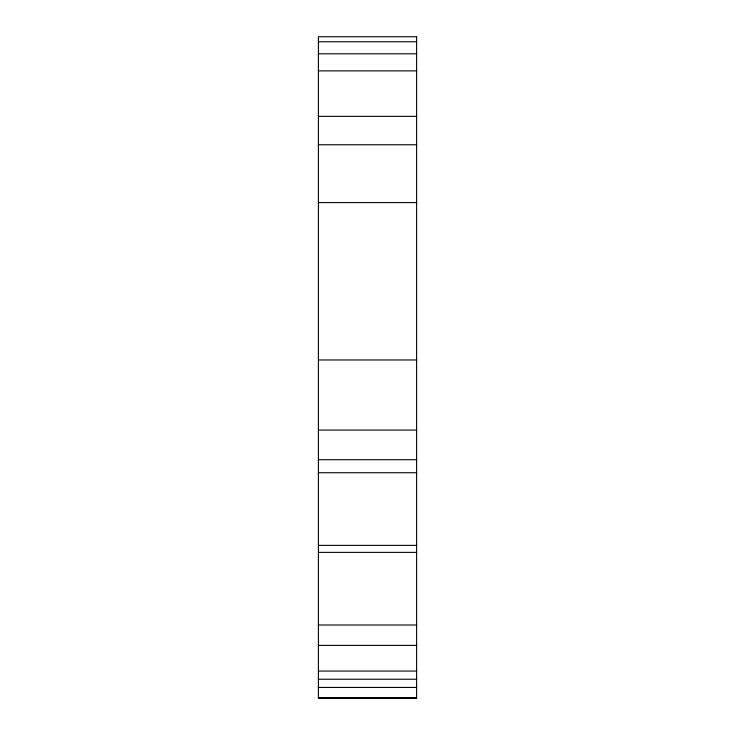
<?xml version="1.0" encoding="UTF-8"?>
<svg xmlns="http://www.w3.org/2000/svg" width="735" height="735" viewBox="0 0 735 735"><rect width="100%" height="100%" fill="white"/><g stroke="black" fill="none" stroke-linecap="round" stroke-linejoin="round"><path stroke-width="1.1" d="M318.393 41.748L416.607 41.748M318.393 53.793L416.607 53.793M318.393 70.872L416.607 70.872M318.393 116.35L416.607 116.35M318.393 144.758L416.607 144.758M318.393 202.603L416.607 202.603M318.393 359.966L416.607 359.966M318.393 430.076L416.607 430.076M318.393 459.715L416.607 459.715M318.393 472.724L416.607 472.724M318.393 545.37L416.607 545.37M318.393 552.38L416.607 552.38M318.393 624.998L416.607 624.998M318.393 645.394L416.607 645.394M318.393 671.064L416.607 671.064M318.393 679.241L416.607 679.241M318.393 687.427L416.607 687.427M318.393 697.717L416.607 697.717M416.607 36.75L318.393 36.75L318.393 698.25L416.607 698.25L416.607 36.75"/></g></svg>
